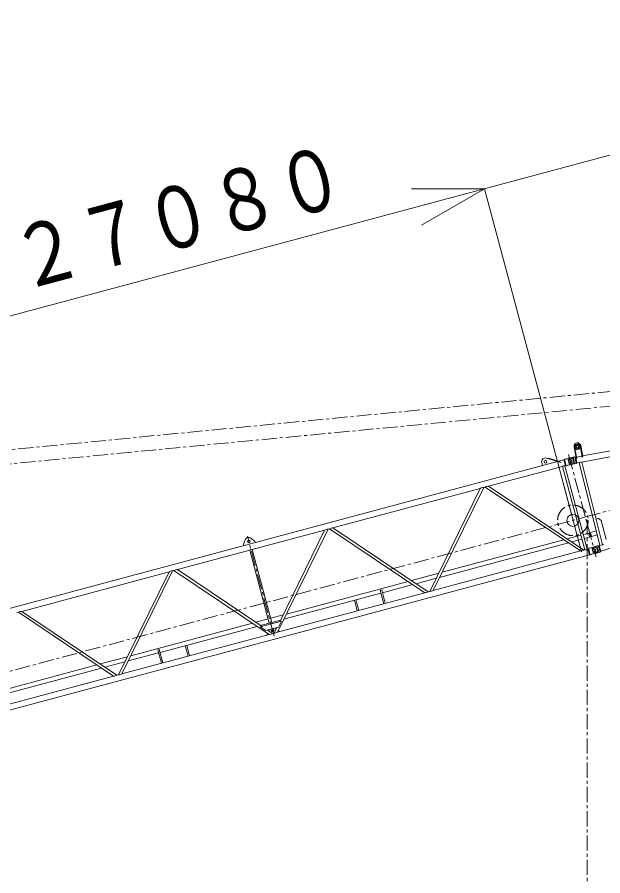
# Model space of a CAD drawing. Units: millimetres on the paper, enlarged 100 times, with parts at other scales. Extents: x -19862 to 20428, y -14084 to 14197.
# Drawn here: x -7021 to -4607, y 4869 to 8405 of the extents above; entities that cross this region are included whole.
import ezdxf
from ezdxf.enums import TextEntityAlignment as Align

# ---------------------------------------------------------------- set-up
doc = ezdxf.new("R2010")
doc.units = ezdxf.units.MM
doc.header["$LTSCALE"] = 100
doc.header["$PDMODE"] = 32
doc.header["$PDSIZE"] = 50
for name, pattern in [('CHAIN1', [8, 5, -1, 1, -1]), ('USER1', [0.375, 0.25, -0.125]), ('USER2', [2, 1.25, -0.25, 0.25, -0.25])]:
    doc.linetypes.add(name, pattern=pattern)
for name, color, linetype, lineweight in [('0-3_SABU0', 7, 'Continuous', 18), ('1-0_SABU17', 3, 'USER2', 18), ('1-1_SABU20', 5, 'Continuous', 9)]:
    doc.layers.add(name, color=color, linetype=linetype, lineweight=lineweight)
doc.styles.add('ＭＳ ゴシック', font='')
doc.styles.get('ＭＳ ゴシック').set_extended_font_data('MS Gothic')

# ---------------------------------------------------------------- blocks, each defined once
blk = doc.blocks.new('全体立面')
at = {"layer": '0-3_SABU0', "linetype": 'USER2'}
for p, q in [((-5762.1, 5587.2), (20799, 8154.6)), ((15633.7, 6641.9), (21004.3, 8081)), ((15496, 7155.8), (15721.7, 6313.5)), ((15496, 7155.8), (15721.7, 6313.5)), ((10355.9, 5227.8), (15633.7, 6641.9)), ((15647.5, 2493.8), (15647.5, 6630.5)), ((13068.3, 5660.5), (12847.8, 6483.7))]:
    blk.add_line(p, q, dxfattribs=at)
at = {"layer": '0-3_SABU0'}
for p, q in [((15610.9, 7144.8), (20728.9, 8087.5)), ((15761, 6359.2), (20664, 7907.1)), ((15557.4, 7126.3), (15540.1, 7219.9)), ((15612.4, 7136.4), (15595.2, 7230.1)), ((15551.6, 7157.8), (15556.3, 7158.6)), ((15560.5, 7135.5), (15606.2, 7144)), ((15601.9, 7167), (15606.6, 7167.9)), ((15604.3, 7094.4), (16223.4, 7208.4)), ((10273.5, 5723.5), (15403.8, 7098.2)), ((15280.2, 7065.1), (15274, 7088.2)), ((15314.7, 7127), (15430.5, 7089.6)), ((15392.2, 7095.1), (15390.2, 7102.6)), ((15412.4, 7100.5), (15457.2, 7112.5)), ((15430.5, 7089.6), (15431.9, 7094.1)), ((15457.2, 7112.5), (15462.7, 7116.4)), ((15469.8, 7065.7), (15457.2, 7112.5)), ((15462.5, 7117), (15463.1, 7118)), ((15476.6, 7064.5), (15462.5, 7117)), ((15463.1, 7118), (15473.9, 7120.9)), ((15474.5, 7118.6), (15473.9, 7120.9)), ((15474.5, 7118.6), (15516.2, 7129.8)), ((15487.8, 7069.1), (15529.5, 7080.2)), ((15492, 7115.2), (15525.8, 7124.3)), ((15501.2, 7080.8), (15492, 7115.2)), ((15492.5, 7123.5), (15495.2, 7127.4)), ((15493.9, 7125.4), (15512.8, 7128.9)), ((15546.4, 7136.8), (15495.2, 7127.4)), ((15501.2, 7080.8), (15535, 7089.8)), ((15503.9, 7073.4), (15505.4, 7072.3)), ((15556.5, 7081.7), (15505.4, 7072.3)), ((15508.5, 7074.6), (15545.2, 7081.4)), ((15516.2, 7129.8), (15532.9, 7120.1)), ((15516.6, 7129.6), (15535.7, 7133.1)), ((15529.5, 7080.2), (15539.1, 7097)), ((15538, 7095), (15531, 7121.3)), ((15539.1, 7097), (15532.9, 7120.1)), ((15535.7, 7133.1), (15545.2, 7081.4)), ((15547.3, 7136.2), (15546.4, 7136.8)), ((15547.3, 7136.2), (15557.2, 7082.7)), ((15554.1, 7134.4), (15547.4, 7135.6)), ((15554.1, 7134.4), (15555.8, 7134.7)), ((15562.8, 7086.8), (15554.1, 7134.4)), ((15557.2, 7082.7), (15556.5, 7081.7)), ((15562.8, 7086.8), (15557.1, 7083.3)), ((15562.1, 7127.2), (15557.4, 7126.3)), ((15562.8, 7086.8), (15582.9, 7090.4)), ((15752.9, 6407.4), (15582.9, 7090.4)), ((15773.7, 6414), (15604.3, 7094.4)), ((15612.4, 7136.4), (15607.7, 7135.6)), ((14836.4, 6896), (15444.5, 7059)), ((15628.6, 6371.6), (15444.5, 7059)), ((15465.5, 7064.6), (15469.8, 7065.7)), ((15649.7, 6377.2), (15465.5, 7064.6)), ((15469.8, 7065.7), (15476.5, 7065.1)), ((15476.6, 7064.5), (15477.6, 7063.9)), ((15477.6, 7063.9), (15488.4, 7066.8)), ((15488.4, 7066.8), (15487.8, 7069.1)), ((13553.6, 6552.3), (14767.6, 6877.6)), ((14767.6, 6877.6), (14351.3, 6029.3)), ((14795.5, 6885.1), (14379.2, 6036.8)), ((14795.5, 6885.1), (14808.5, 6888.6)), ((15593.2, 6362.1), (14808.5, 6888.6)), ((15621.1, 6369.6), (14836.4, 6896)), ((15741, 6628.2), (15721.6, 6623.3)), ((15741, 6628.2), (15765.2, 6613.6)), ((15804.5, 6456), (15765.2, 6613.6)), ((12888.4, 6374.1), (13484.9, 6533.9)), ((13096.4, 5693.1), (13512.8, 6541.4)), ((13114.6, 5779.6), (13484.9, 6533.9)), ((13512.8, 6541.4), (13525.7, 6544.8)), ((13525.7, 6544.8), (14310.4, 6018.4)), ((13553.6, 6552.3), (14338.3, 6025.9)), ((15617.2, 6498.4), (15656.9, 6509)), ((15656.9, 6509), (15661.8, 6506.2)), ((15677.5, 6515.1), (15722.6, 6529.3)), ((12829.2, 6452.5), (12815.9, 6417.2)), ((12879.4, 6465.9), (12908.6, 6442)), ((12911.7, 6430.4), (12908.6, 6442)), ((14452.6, 6186.3), (15454.9, 6454.9)), ((15482.8, 6462.4), (15596.2, 6492.7)), ((15605.3, 6458.7), (15521.6, 6436.3)), ((15661.8, 6506.2), (15668.9, 6479.9)), ((15683, 6484.1), (15688.1, 6481.5)), ((15688.1, 6481.5), (15731.1, 6495.1)), ((12270.9, 6208.6), (12867.4, 6368.4)), ((12819, 6405.6), (12815.9, 6417.2)), ((13031.2, 5757.2), (12867.4, 6368.4)), ((13052.2, 5762.8), (12888.4, 6374.1)), ((15493.7, 6428.8), (14432, 6144.3)), ((15621.1, 6369.6), (15628.6, 6371.6)), ((15649.7, 6377.2), (15653.9, 6378.4)), ((15653.9, 6378.4), (15659.4, 6382.3)), ((15666.5, 6331.6), (15653.9, 6378.4)), ((15659.2, 6382.9), (15659.8, 6383.9)), ((15673.3, 6330.4), (15659.2, 6382.9)), ((15659.8, 6383.9), (15670.6, 6386.8)), ((15671.2, 6384.5), (15670.6, 6386.8)), ((15671.2, 6384.5), (15712.9, 6395.7)), ((15687.7, 6389), (15688.9, 6391.2)), ((15687.8, 6389.1), (15728.3, 6401.9)), ((15688.7, 6381.1), (15722.5, 6390.2)), ((15697.9, 6346.7), (15688.7, 6381.1)), ((15738.5, 6406.8), (15688.9, 6391.2)), ((15712.9, 6395.7), (15729.6, 6386)), ((15734.7, 6360.9), (15727.7, 6387.2)), ((15728.3, 6401.9), (15744.1, 6351.7)), ((15735.8, 6362.9), (15729.6, 6386)), ((15739.5, 6406.3), (15738.5, 6406.8)), ((15739.5, 6406.3), (15755.9, 6354.4)), ((15746.4, 6405.4), (15739.7, 6405.7)), ((15746.4, 6405.4), (15752.9, 6407.4)), ((15761, 6359.2), (15746.4, 6405.4)), ((15773.7, 6414), (15782.6, 6416.8)), ((10482.7, 4942.7), (15666.5, 6331.6)), ((14379.2, 6036.8), (15593.2, 6362.1)), ((15666.5, 6331.6), (15673.2, 6331)), ((15673.3, 6330.4), (15674.3, 6329.8)), ((15674.3, 6329.8), (15685.1, 6332.7)), ((15684.5, 6335), (15726.2, 6346.1)), ((15685.1, 6332.7), (15684.5, 6335)), ((15697.9, 6346.7), (15731.7, 6355.7)), ((15702.1, 6339.7), (15705.8, 6337.8)), ((15703.6, 6338.9), (15744.1, 6351.7)), ((15755.3, 6353.4), (15705.8, 6337.8)), ((15726.2, 6346.1), (15735.8, 6362.9)), ((15755.9, 6354.4), (15755.3, 6353.4)), ((15761, 6359.2), (15755.7, 6355)), ((10988.1, 5864.9), (12202.1, 6190.2)), ((12202.1, 6190.2), (11785.8, 5341.9)), ((12230, 6197.7), (11813.7, 5349.4)), ((12230, 6197.7), (12243, 6201.1)), ((13027.7, 5674.7), (12243, 6201.1)), ((12270.9, 6208.6), (12968.7, 5740.5)), ((14200.1, 6118.6), (14424.7, 6178.8)), ((13169.8, 5842.6), (14172.2, 6111.2)), ((14211, 6085.1), (13961.4, 6018.3)), ((14404.1, 6136.9), (14238.9, 6092.6)), ((13096.4, 5693.1), (14310.4, 6018.4)), ((13949, 6014.9), (13149.2, 5800.6)), ((13942.7, 6038.6), (13955.1, 6041.9)), ((13942.7, 6038.6), (13972.4, 5927.8)), ((13955.1, 6041.9), (13984.7, 5931.1)), ((14338.3, 6025.9), (14351.3, 6029.3)), ((13729.6, 5956.1), (13753, 5869)), ((13742, 5959.5), (13765.3, 5872.3)), ((10947.3, 5854), (10960.2, 5857.4)), ((10960.2, 5857.4), (11744.9, 5331)), ((10988.1, 5864.9), (11772.8, 5338.5)), ((12917.3, 5774.9), (13019.1, 5802.2)), ((13040.1, 5807.8), (13141.9, 5835.1)), ((11887.1, 5498.9), (12889.4, 5767.5)), ((12928.2, 5741.4), (12128.4, 5527.1)), ((12954.7, 5736.7), (13128.6, 5783.3)), ((12954.7, 5736.7), (12998.8, 5707.1)), ((13028.2, 5768.2), (12956.1, 5748.9)), ((13121.3, 5793.2), (13049.2, 5773.8)), ((13068.5, 5685.6), (13091.2, 5731.9)), ((11813.7, 5349.4), (13027.7, 5674.7)), ((13011.2, 5672.9), (13015.2, 5683.1)), ((13011.2, 5672.9), (13011.8, 5670.4)), ((13012.8, 5710.9), (13055.6, 5682.2)), ((13023.4, 5703.8), (13026.2, 5711.1)), ((13045.7, 5702.8), (13042.4, 5715.4)), ((13046.7, 5704.1), (13047.1, 5702.8)), ((13055.6, 5682.2), (13068.5, 5685.6)), ((13066.8, 5708.4), (13063.4, 5721)), ((13065.3, 5709), (13065.6, 5707.8)), ((13079.5, 5725.4), (13085.6, 5720.5)), ((13103.1, 5706.6), (13111.6, 5699.8)), ((13111.6, 5699.8), (13112.3, 5697.4)), ((11866.5, 5456.9), (12116, 5523.8)), ((12109.7, 5547.4), (12139.4, 5436.7)), ((12335.5, 5582.6), (12358.8, 5495.5)), ((12347.8, 5585.9), (12371.2, 5498.8)), ((11634.6, 5431.2), (11859.2, 5491.4)), ((11673.4, 5405.2), (11838.6, 5449.4)), ((10583.7, 5113.2), (11645.5, 5397.7)), ((10604.3, 5155.2), (11606.7, 5423.7)), ((10530.9, 5005.7), (11744.9, 5331)), ((11772.8, 5338.5), (11785.8, 5341.9))]:
    blk.add_line(p, q, dxfattribs=at)
at = {"layer": '0-3_SABU0', "linetype": 'USER2'}
blk.add_lwpolyline([(10179.6, 7012.1), (20691.6, 8017.8), (20811.1, 8029.2)], dxfattribs=at)
at = {"layer": '0-3_SABU0'}
blk.add_lwpolyline([(15566.4, 7232), (15576.8, 7228.3), (15578.8, 7217.4), (15570.4, 7210.2), (15559.9, 7213.9), (15557.9, 7224.8)], close=True, dxfattribs=at)
for points in [[(15562.1, 7127.2), (15548, 7203.5), (15543.3, 7202.6)], [(15607.7, 7135.6), (15593.7, 7211.9), (15598.4, 7212.8)], [(15431.9, 7094.1), (15333, 7126.1), (15331.5, 7121.5)], [(15683, 6484.1), (15674.8, 6510.1), (15677.5, 6515.1)], [(15668.9, 6479.9), (15666, 6475), (15626.3, 6464.4)], [(12998.8, 5707.1), (13105.2, 5735.6), (13128.6, 5783.3)], [(12109.7, 5547.4), (12122.1, 5550.8), (12151.8, 5440)]]:
    blk.add_lwpolyline(points, dxfattribs=at)
at = {"layer": '0-3_SABU0', "linetype": 'USER1'}
blk.add_circle((15568.4, 7221.1), 24, dxfattribs=at)
at = {"layer": '0-3_SABU0'}
for centre, radius in [((15568.4, 7221.1), 20), ((15568.4, 7221.1), 11.2), ((15568.4, 7221.1), 9.6), ((15304.9, 7096.5), 11.2), ((15510.5, 7101.7), 13), ((15510.5, 7101.7), 13), ((12859.2, 6441.2), 11.2), ((15707.2, 6367.6), 13), ((15707.2, 6367.6), 13)]:
    blk.add_circle(centre, radius, dxfattribs=at)
at = {"layer": '0-3_SABU0', "linetype": 'USER2'}
blk.add_circle((15531.1, 6614.3), 126, dxfattribs=at)
at = {"layer": '0-3_SABU0'}
for centre, radius, start, end in [((15567.7, 7225), 28, 10.43611, 190.43611), ((15304.9, 7096.5), 32, 72.09625, 195), ((15599.1, 7062.3), 32.5, 80.82881, 120.0434), ((15462.9, 7032.3), 32.4, 85.35804, 124.64196), ((14795.5, 6829.4), 55.7, 89.95576, 120.04424), ((14836.4, 6840.4), 55.7, 89.95576, 120.04424), ((13512.8, 6485.7), 55.7, 89.95576, 120.04424), ((13553.6, 6496.7), 55.7, 89.95576, 120.04424), ((12859.2, 6441.2), 32, 50.66587, 159.33413), ((12885.8, 6341.8), 32.4, 85.35804, 124.64196), ((15593.2, 6417.8), 55.7, 269.95576, 300.04424), ((15631.3, 6403.9), 32.4, 265.35804, 304.64196), ((15754.1, 6439.9), 32.5, 267.91321, 307.12781), ((12230, 6142), 55.7, 89.95576, 120.04424), ((12270.9, 6152.9), 55.7, 89.95576, 120.04424), ((14310.5, 6074.1), 55.7, 269.95576, 300.04424), ((14351.3, 6085), 55.7, 269.95576, 300.04424), ((10988.1, 5809.2), 55.7, 89.95576, 120.04424), ((13027.7, 5730.3), 55.7, 269.95576, 300.04424), ((13068.6, 5741.3), 55.7, 269.95576, 300.04424), ((11745, 5386.6), 55.7, 269.95576, 300.04424), ((11785.8, 5397.6), 55.7, 269.95576, 300.04424)]:
    blk.add_arc(centre, radius, start, end, dxfattribs=at)
for centre, major_axis, start_param, end_param in [((13056.3, 5705.6), (10.5, 2.8), 3.141593, 6.283185), ((13056, 5706.6), (9.27, 2.48), 3.141594, 6.283185), ((13056, 5706.6), (10.5, 2.8), 3.973608, 5.45117)]:
    blk.add_ellipse(centre, major_axis=major_axis, ratio=0.707107, start_param=start_param, end_param=end_param, dxfattribs=at)
blk.add_ellipse((13056.3, 5705.3), major_axis=(9.27, 2.48), ratio=0.707107, dxfattribs=at)
blk.add_point((15531.1, 6614.3), dxfattribs=at)

msp = doc.modelspace()

# ---------------------------------------------------------------- linework, layer by layer
at = {"layer": '1-1_SABU20', "color": 2}
msp.add_line((-15557.9, 4894.1), (-2456, 8404.7), dxfattribs=at)
at = {"layer": '1-1_SABU20'}
for q in [(-5395, 7697.6), (-5354.8, 7547.6)]:
    msp.add_line((-5095, 7697.6), q, dxfattribs=at)
at = {"layer": '1-1_SABU20', "color": 4}
msp.add_line((-5095, 7697.6), (-4729.3, 6332.9), dxfattribs=at)
at = {"layer": '1-1_SABU20', "color": 3, "linetype": 'CHAIN1'}
msp.add_line((-4694.6, 6203.4), (-4773.3, 6497.1), dxfattribs=at)

# ---------------------------------------------------------------- block references
at = {"layer": '1-0_SABU17', "xscale": 0.5, "yscale": 0.5}
msp.add_blockref('全体立面', (-12495.9, 3025.4), dxfattribs=at)

# ---------------------------------------------------------------- texts
at = {"layer": '1-1_SABU20', "color": 7, "style": 'ＭＳ ゴシック', "width": 0.8}
msp.add_text('２７０８０', height=256.6, rotation=15, dxfattribs=at).set_placement((-6979.9, 7202.9), align=Align.BOTTOM_LEFT)

doc.saveas('drawing.dxf')
